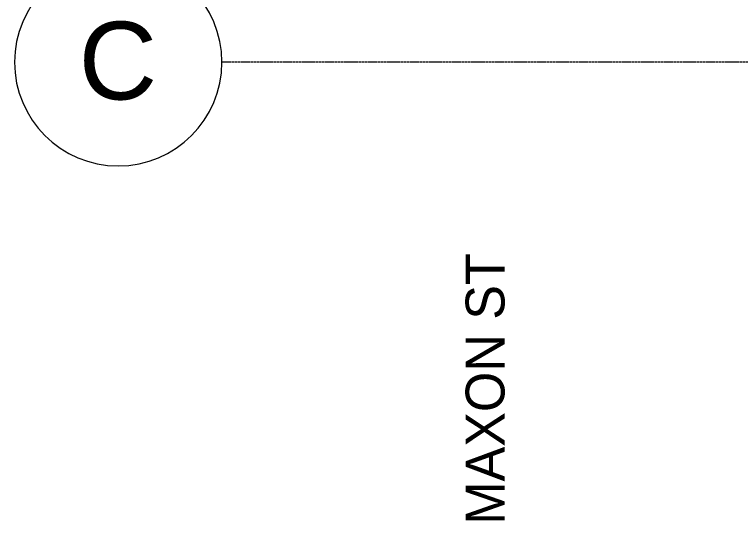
# Model space of a CAD drawing. Header units: inches. Extents: x -4294 to -464, y 9706 to 12475.
# Drawn here: x -4292.2 to -4082.1, y 11152.6 to 11299 of the extents above; entities that cross this region are included whole.
import ezdxf

# ---------------------------------------------------------------- set-up
doc = ezdxf.new("R2010")
doc.units = ezdxf.units.IN
doc.header["$MEASUREMENT"] = 0
doc.linetypes.add('Grid Line 1_2_', pattern=[0.875, 0.5, -0.125, 0.125, -0.125])
for name, color, linetype, lineweight in [('0-1', 7, 'Continuous', 5), ('0-7', 165, 'Continuous', 5), ('G-ANNO-TEXT-1', 147, 'Continuous', 20), ('S-GRID-1', 1, 'Grid Line 1_2_', 9), ('S-GRID-IDEN', 1, 'Continuous', 9), ('S-GRID-IDEN-1', 147, 'Continuous', 9)]:
    doc.layers.add(name, color=color, linetype=linetype, lineweight=lineweight)
doc.styles.add('Arial_1', font='arial.ttf', dxfattribs={"height": 22.5})
doc.styles.add('Century Gothic', font='ufonts.com_century-gothic.ttf', dxfattribs={"height": 11.25})

# ---------------------------------------------------------------- blocks, each defined once
blk = doc.blocks.new('Grid - Grid Head - Circle-50561-FLOOR PLAN - 1ST FLOOR')
at = {"layer": 'S-GRID-IDEN-1'}
for start, end in [(360, 180), (180, 360)]:
    blk.add_arc((0, 0), 0.25, start, end, dxfattribs=at)
blk = doc.blocks.new('CTR - 1st Phase - Shell_rvt-1-FLOOR PLAN - 1ST FLOOR')
at = {"layer": 'S-GRID-1'}
blk.add_line((-464.45, 11285.19), (-4232.19, 11285.19), dxfattribs=at)
at = {"layer": '0-7', "xscale": 120, "yscale": 120, "zscale": 120, "rotation": 89.9999999999999}
blk.add_blockref('Grid - Grid Head - Circle-50561-FLOOR PLAN - 1ST FLOOR', (-4262.19, 11285.19), dxfattribs=at)
at = {"layer": 'S-GRID-IDEN', "insert": (-4273.64, 11296.92), "char_height": 22.5, "width": 27.6487, "attachment_point": 1, "style": 'Arial_1'}
blk.add_mtext('C', dxfattribs=at)

msp = doc.modelspace()

# ---------------------------------------------------------------- block references
at = {"layer": '0-1'}
msp.add_blockref('CTR - 1st Phase - Shell_rvt-1-FLOOR PLAN - 1ST FLOOR', (0, 0), dxfattribs=at)

# ---------------------------------------------------------------- texts
at = {"layer": 'G-ANNO-TEXT-1', "insert": (-4161.65432, 11151.33786), "char_height": 11.25, "width": 98.475, "attachment_point": 1, "rotation": 90, "style": 'Century Gothic'}
msp.add_mtext('MAXON ST', dxfattribs=at)

doc.saveas('drawing.dxf')
